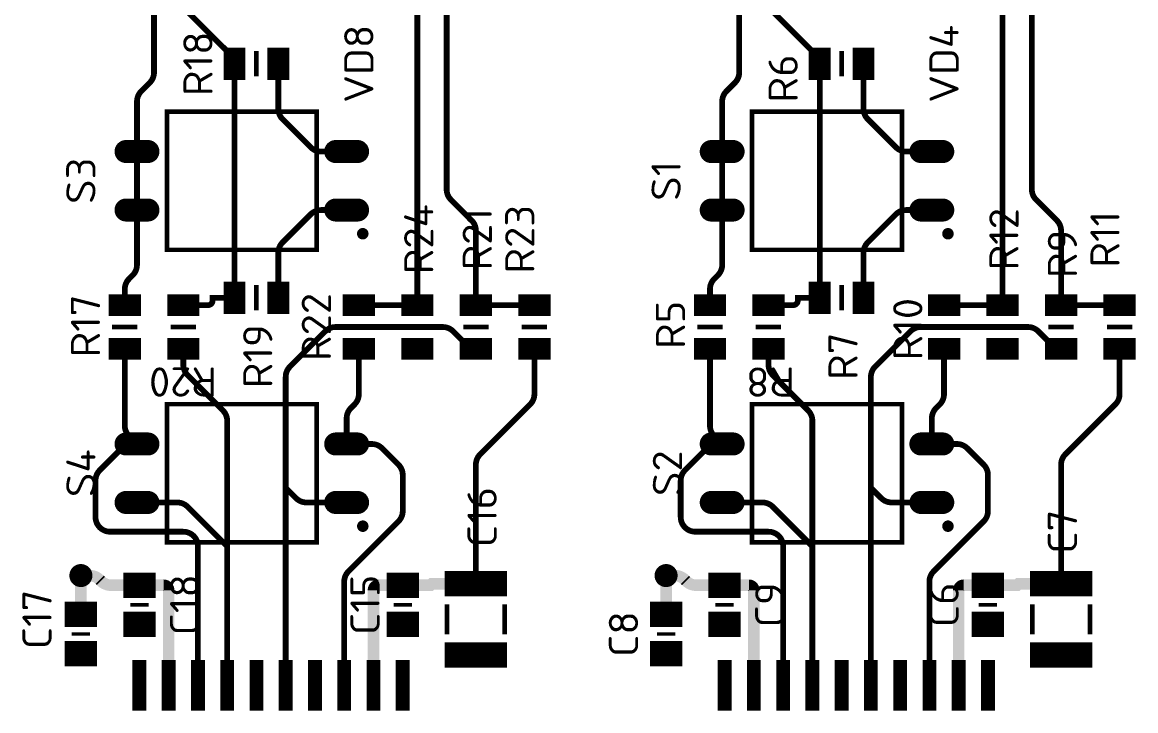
# Model space of a CAD drawing. Header units: millimetres. Extents: x 48 to 829, y 348 to 719.
# Drawn here: x 726.32 to 774.65, y 661.4 to 691.3 of the extents above; entities that cross this region are included whole.
import ezdxf
from ezdxf.enums import TextEntityAlignment as Align

# ---------------------------------------------------------------- set-up
doc = ezdxf.new("R2010")
doc.units = ezdxf.units.MM
doc.layers.add('TOP_ETCH', color=7, linetype='Continuous')
doc.styles.get("Standard").update_dxf_attribs({"font": 'txt.shx'})

msp = doc.modelspace()

# ---------------------------------------------------------------- linework, layer by layer
at = {"layer": 'TOP_ETCH', "color": 9}
for points, const_width in [([(731.301, 685.685), (731.301, 687.857, -0.198909), (731.487, 688.306), (731.855, 688.674, 0.198909), (732.041, 689.123), (732.041, 696.217, 0.198909), (731.855, 696.666), (731.347, 697.174, 0.198909), (730.898, 697.36), (729.501, 697.36)], 0.25), ([(735.536, 689.495, 0.198924), (735.377, 689.879), (733.497, 691.759, -0.198909), (733.311, 692.208), (733.311, 696.217, -0.198909), (733.497, 696.666), (734.005, 697.174, -0.198909), (734.454, 697.36), (735.851, 697.36)], 0.25), ([(743.471, 679.015), (743.471, 696.217, 0.198909), (743.285, 696.666), (742.777, 697.174, 0.198909), (742.328, 697.36), (740.931, 697.36)], 0.25), ([(746.011, 679.015), (746.011, 682.247, 0.198909), (745.825, 682.696), (744.927, 683.594, -0.198909), (744.741, 684.043), (744.741, 696.217, -0.198909), (744.927, 696.666), (745.435, 697.174, -0.198909), (745.884, 697.36), (747.281, 697.36)], 0.25), ([(756.701, 685.685), (756.701, 687.857, -0.198909), (756.887, 688.306), (757.255, 688.674, 0.198909), (757.441, 689.123), (757.441, 696.217, 0.198909), (757.255, 696.666), (756.747, 697.174, 0.198909), (756.298, 697.36), (754.901, 697.36)], 0.25), ([(760.936, 689.495, 0.198924), (760.777, 689.879), (758.897, 691.759, -0.198909), (758.711, 692.208), (758.711, 696.217, -0.198909), (758.897, 696.666), (759.405, 697.174, -0.198909), (759.854, 697.36), (761.251, 697.36)], 0.25), ([(768.871, 679.015), (768.871, 696.217, 0.198909), (768.685, 696.666), (768.177, 697.174, 0.198909), (767.728, 697.36), (766.331, 697.36)], 0.25), ([(771.411, 679.015), (771.411, 682.247, 0.198909), (771.225, 682.696), (770.327, 683.594, -0.198909), (770.141, 684.043), (770.141, 696.217, -0.198909), (770.327, 696.666), (770.835, 697.174, -0.198909), (771.284, 697.36), (772.681, 697.36)], 0.25), ([(737.436, 689.495), (737.436, 687.538, 0.198909), (737.622, 687.089), (738.84, 685.871, 0.198909), (739.289, 685.685), (740.401, 685.685)], 0.25), ([(762.836, 689.495), (762.836, 687.538, 0.198909), (763.022, 687.089), (764.24, 685.871, 0.198909), (764.689, 685.685), (765.801, 685.685)], 0.25), ([(730.771, 679.015), (730.771, 679.707, -0.198909), (730.957, 680.156), (731.115, 680.314, 0.198909), (731.301, 680.763), (731.301, 683.145)], 0.25), ([(737.436, 679.335), (737.436, 681.292, -0.198909), (737.622, 681.741), (738.84, 682.959, -0.198909), (739.289, 683.145), (740.401, 683.145)], 0.25), ([(756.171, 679.015), (756.171, 679.707, -0.198909), (756.357, 680.156), (756.515, 680.314, 0.198909), (756.701, 680.763), (756.701, 683.145)], 0.25), ([(762.836, 679.335), (762.836, 681.292, -0.198909), (763.022, 681.741), (764.24, 682.959, -0.198909), (764.689, 683.145), (765.801, 683.145)], 0.25), ([(741.101, 682.24, 1), (741.101, 681.99, 1), (741.101, 682.24)], 0.25), ([(766.501, 682.24, 1), (766.501, 681.99, 1), (766.501, 682.24)], 0.25), ([(735.536, 679.335), (734.581, 679.335), (734.581, 679.209, -0.414214), (734.387, 679.015), (733.311, 679.015)], 0.25), ([(760.936, 679.335), (759.981, 679.335), (759.981, 679.209, -0.414214), (759.787, 679.015), (758.711, 679.015)], 0.25), ([(746.011, 677.115, -0.198924), (745.627, 677.274), (745.022, 677.879, 0.198909), (744.573, 678.065), (739.924, 678.065, 0.198909), (739.475, 677.879), (737.942, 676.346, 0.198909), (737.756, 675.897), (737.756, 671.08)], 0.25), ([(771.411, 677.115, -0.198924), (771.027, 677.274), (770.422, 677.879, 0.198909), (769.973, 678.065), (765.324, 678.065, 0.198909), (764.875, 677.879), (763.342, 676.346, 0.198909), (763.156, 675.897), (763.156, 671.08)], 0.25), ([(730.771, 677.115), (730.771, 673.778, 0.198909), (730.957, 673.329), (731.301, 672.985)], 0.25), ([(733.311, 677.115), (733.311, 676.423, 0.198909), (733.497, 675.974), (735.03, 674.441, -0.198909), (735.216, 673.992), (735.216, 668.54)], 0.25), ([(740.931, 677.115), (740.931, 675.153, -0.198909), (740.745, 674.704), (740.587, 674.546, 0.198909), (740.401, 674.097), (740.401, 672.985)], 0.25), ([(746.011, 666.915), (746.011, 672.087, -0.198909), (746.197, 672.536), (748.365, 674.704, 0.198909), (748.551, 675.153), (748.551, 677.115)], 0.25), ([(756.171, 677.115), (756.171, 673.778, 0.198909), (756.357, 673.329), (756.701, 672.985)], 0.25), ([(758.711, 677.115), (758.711, 676.423, 0.198909), (758.897, 675.974), (760.43, 674.441, -0.198909), (760.616, 673.992), (760.616, 668.54)], 0.25), ([(766.331, 677.115), (766.331, 675.153, -0.198909), (766.145, 674.704), (765.987, 674.546, 0.198909), (765.801, 674.097), (765.801, 672.985)], 0.25), ([(771.411, 666.915), (771.411, 672.087, -0.198909), (771.597, 672.536), (773.765, 674.704, 0.198909), (773.951, 675.153), (773.951, 677.115)], 0.25), ([(733.946, 662.5), (733.946, 668.54, 0.414214), (733.311, 669.175), (730.136, 669.175, -0.414214), (729.501, 669.81), (729.501, 671.397, -0.198909), (729.687, 671.846), (730.64, 672.799, -0.198909), (731.089, 672.985), (731.301, 672.985)], 0.25), ([(740.296, 662.5), (740.296, 667.007, -0.198909), (740.482, 667.456), (742.65, 669.624, 0.198909), (742.836, 670.073), (742.836, 671.638, 0.198909), (742.65, 672.087), (741.938, 672.799, 0.198909), (741.489, 672.985), (740.401, 672.985)], 0.25), ([(759.346, 662.5), (759.346, 668.54, 0.414214), (758.711, 669.175), (755.536, 669.175, -0.414214), (754.901, 669.81), (754.901, 671.397, -0.198909), (755.087, 671.846), (756.04, 672.799, -0.198909), (756.489, 672.985), (756.701, 672.985)], 0.25), ([(765.696, 662.5), (765.696, 667.007, -0.198909), (765.882, 667.456), (768.05, 669.624, 0.198909), (768.236, 670.073), (768.236, 671.638, 0.198909), (768.05, 672.087), (767.338, 672.799, 0.198909), (766.889, 672.985), (765.801, 672.985)], 0.25), ([(740.401, 670.445), (738.654, 670.445, -0.198909), (738.205, 670.631), (737.756, 671.08)], 0.25), ([(765.801, 670.445), (764.054, 670.445, -0.198909), (763.605, 670.631), (763.156, 671.08)], 0.25), ([(731.301, 670.445), (733.048, 670.445, -0.198909), (733.497, 670.259), (735.216, 668.54)], 0.25), ([(756.701, 670.445), (758.448, 670.445, -0.198909), (758.897, 670.259), (760.616, 668.54)], 0.25), ([(741.101, 669.54, 1), (741.101, 669.29, 1), (741.101, 669.54)], 0.25), ([(766.501, 669.54, 1), (766.501, 669.29, 1), (766.501, 669.54)], 0.25), ([(728.866, 667.27), (729.238, 667.27, -0.198909), (729.687, 667.084), (729.735, 667.036, 0.198909), (730.184, 666.85), (731.406, 666.85)], 0.5), ([(756.806, 666.85), (755.584, 666.85, -0.198909), (755.135, 667.036), (755.087, 667.084, 0.198909), (754.638, 667.27), (754.266, 667.27)], 0.5), ([(731.406, 666.85), (732.461, 666.85, -0.414214), (732.676, 666.635), (732.676, 662.5)], 0.5), ([(741.566, 662.5), (741.566, 665.501), (741.565, 665.5), (741.565, 666.634, -0.414214), (741.781, 666.85), (742.836, 666.85)], 0.5), ([(758.076, 662.5), (758.076, 666.635, 0.414214), (757.861, 666.85), (756.806, 666.85)], 0.5), ([(768.236, 666.85), (767.181, 666.85, 0.414214), (766.966, 666.635), (766.966, 662.5)], 0.5)]:
    msp.add_lwpolyline(points, format="xyb", dxfattribs=dict(at, const_width=const_width))
at = {"layer": 'TOP_ETCH', "color": 9, "const_width": 0.2}
for points in [[(735.911, 688.895), (735.161, 688.895), (735.161, 690.095), (735.911, 690.095)], [(737.811, 688.895), (737.061, 688.895), (737.061, 690.095), (737.811, 690.095)], [(761.311, 688.895), (760.561, 688.895), (760.561, 690.095), (761.311, 690.095)], [(763.211, 688.895), (762.461, 688.895), (762.461, 690.095), (763.211, 690.095)], [(735.911, 678.735), (735.161, 678.735), (735.161, 679.935), (735.911, 679.935)], [(737.811, 678.735), (737.061, 678.735), (737.061, 679.935), (737.811, 679.935)], [(761.311, 678.735), (760.561, 678.735), (760.561, 679.935), (761.311, 679.935)], [(763.211, 678.735), (762.461, 678.735), (762.461, 679.935), (763.211, 679.935)], [(731.371, 678.64), (730.171, 678.64), (730.171, 679.39), (731.371, 679.39)], [(733.911, 678.64), (732.711, 678.64), (732.711, 679.39), (733.911, 679.39)], [(741.531, 678.64), (740.331, 678.64), (740.331, 679.39), (741.531, 679.39)], [(744.071, 678.64), (742.871, 678.64), (742.871, 679.39), (744.071, 679.39)], [(746.611, 678.64), (745.411, 678.64), (745.411, 679.39), (746.611, 679.39)], [(749.151, 678.64), (747.951, 678.64), (747.951, 679.39), (749.151, 679.39)], [(756.771, 678.64), (755.571, 678.64), (755.571, 679.39), (756.771, 679.39)], [(759.311, 678.64), (758.111, 678.64), (758.111, 679.39), (759.311, 679.39)], [(766.931, 678.64), (765.731, 678.64), (765.731, 679.39), (766.931, 679.39)], [(769.471, 678.64), (768.271, 678.64), (768.271, 679.39), (769.471, 679.39)], [(772.011, 678.64), (770.811, 678.64), (770.811, 679.39), (772.011, 679.39)], [(774.551, 678.64), (773.351, 678.64), (773.351, 679.39), (774.551, 679.39)], [(731.371, 676.74), (730.171, 676.74), (730.171, 677.49), (731.371, 677.49)], [(733.911, 676.74), (732.711, 676.74), (732.711, 677.49), (733.911, 677.49)], [(741.531, 676.74), (740.331, 676.74), (740.331, 677.49), (741.531, 677.49)], [(744.071, 676.74), (742.871, 676.74), (742.871, 677.49), (744.071, 677.49)], [(746.611, 676.74), (745.411, 676.74), (745.411, 677.49), (746.611, 677.49)], [(749.151, 676.74), (747.951, 676.74), (747.951, 677.49), (749.151, 677.49)], [(756.771, 676.74), (755.571, 676.74), (755.571, 677.49), (756.771, 677.49)], [(759.311, 676.74), (758.111, 676.74), (758.111, 677.49), (759.311, 677.49)], [(766.931, 676.74), (765.731, 676.74), (765.731, 677.49), (766.931, 677.49)], [(769.471, 676.74), (768.271, 676.74), (768.271, 677.49), (769.471, 677.49)], [(772.011, 676.74), (770.811, 676.74), (770.811, 677.49), (772.011, 677.49)], [(774.551, 676.74), (773.351, 676.74), (773.351, 677.49), (774.551, 677.49)], [(747.261, 666.465), (744.761, 666.465), (744.761, 667.365), (747.261, 667.365)], [(772.661, 666.465), (770.161, 666.465), (770.161, 667.365), (772.661, 667.365)], [(732.006, 666.4), (730.806, 666.4), (730.806, 667.3), (732.006, 667.3)], [(743.436, 666.4), (742.236, 666.4), (742.236, 667.3), (743.436, 667.3)], [(757.406, 666.4), (756.206, 666.4), (756.206, 667.3), (757.406, 667.3)], [(768.836, 666.4), (767.636, 666.4), (767.636, 667.3), (768.836, 667.3)], [(729.466, 665.13), (728.266, 665.13), (728.266, 666.03), (729.466, 666.03)], [(754.866, 665.13), (753.666, 665.13), (753.666, 666.03), (754.866, 666.03)], [(732.006, 664.7), (730.806, 664.7), (730.806, 665.6), (732.006, 665.6)], [(743.436, 664.7), (742.236, 664.7), (742.236, 665.6), (743.436, 665.6)], [(757.406, 664.7), (756.206, 664.7), (756.206, 665.6), (757.406, 665.6)], [(768.836, 664.7), (767.636, 664.7), (767.636, 665.6), (768.836, 665.6)], [(729.466, 663.43), (728.266, 663.43), (728.266, 664.33), (729.466, 664.33)], [(747.261, 663.365), (744.761, 663.365), (744.761, 664.265), (747.261, 664.265)], [(754.866, 663.43), (753.666, 663.43), (753.666, 664.33), (754.866, 664.33)], [(772.661, 663.365), (770.161, 663.365), (770.161, 664.265), (772.661, 664.265)], [(731.606, 661.5), (731.206, 661.5), (731.206, 663.5), (731.606, 663.5)], [(732.876, 661.5), (732.476, 661.5), (732.476, 663.5), (732.876, 663.5)], [(734.146, 661.5), (733.746, 661.5), (733.746, 663.5), (734.146, 663.5)], [(735.416, 661.5), (735.016, 661.5), (735.016, 663.5), (735.416, 663.5)], [(736.686, 661.5), (736.286, 661.5), (736.286, 663.5), (736.686, 663.5)], [(737.956, 661.5), (737.556, 661.5), (737.556, 663.5), (737.956, 663.5)], [(739.226, 661.5), (738.826, 661.5), (738.826, 663.5), (739.226, 663.5)], [(740.496, 661.5), (740.096, 661.5), (740.096, 663.5), (740.496, 663.5)], [(741.766, 661.5), (741.366, 661.5), (741.366, 663.5), (741.766, 663.5)], [(743.036, 661.5), (742.636, 661.5), (742.636, 663.5), (743.036, 663.5)], [(757.006, 661.5), (756.606, 661.5), (756.606, 663.5), (757.006, 663.5)], [(758.276, 661.5), (757.876, 661.5), (757.876, 663.5), (758.276, 663.5)], [(759.546, 661.5), (759.146, 661.5), (759.146, 663.5), (759.546, 663.5)], [(760.816, 661.5), (760.416, 661.5), (760.416, 663.5), (760.816, 663.5)], [(762.086, 661.5), (761.686, 661.5), (761.686, 663.5), (762.086, 663.5)], [(763.356, 661.5), (762.956, 661.5), (762.956, 663.5), (763.356, 663.5)], [(764.626, 661.5), (764.226, 661.5), (764.226, 663.5), (764.626, 663.5)], [(765.896, 661.5), (765.496, 661.5), (765.496, 663.5), (765.896, 663.5)], [(767.166, 661.5), (766.766, 661.5), (766.766, 663.5), (767.166, 663.5)], [(768.436, 661.5), (768.036, 661.5), (768.036, 663.5), (768.436, 663.5)]]:
    msp.add_lwpolyline(points, close=True, dxfattribs=at)
at = {"layer": 'TOP_ETCH', "color": 9}
for points, const_width in [([(735.25, 688.895), (735.25, 690.095)], 0.2), ([(735.45, 688.895), (735.45, 690.095)], 0.2), ([(735.65, 688.895), (735.65, 690.095)], 0.2), ([(735.85, 688.895), (735.85, 690.095)], 0.2), ([(736.486, 688.945), (736.486, 690.045)], 0.2), ([(737.25, 688.895), (737.25, 690.095)], 0.2), ([(737.45, 688.895), (737.45, 690.095)], 0.2), ([(737.65, 688.895), (737.65, 690.095)], 0.2), ([(760.65, 688.895), (760.65, 690.095)], 0.2), ([(760.85, 688.895), (760.85, 690.095)], 0.2), ([(761.05, 688.895), (761.05, 690.095)], 0.2), ([(761.25, 688.895), (761.25, 690.095)], 0.2), ([(761.886, 688.945), (761.886, 690.045)], 0.2), ([(762.65, 688.895), (762.65, 690.095)], 0.2), ([(762.85, 688.895), (762.85, 690.095)], 0.2), ([(763.05, 688.895), (763.05, 690.095)], 0.2), ([(735.536, 679.335), (735.536, 689.495)], 0.25), ([(760.936, 679.335), (760.936, 689.495)], 0.25), ([(739.101, 687.415), (739.101, 681.415), (732.601, 681.415), (732.601, 687.415), (739.101, 687.415)], 0.2), ([(764.501, 687.415), (764.501, 681.415), (758.001, 681.415), (758.001, 687.415), (764.501, 687.415)], 0.2), ([(730.45, 685.549), (730.45, 685.821)], 0.2), ([(730.65, 685.326), (730.65, 686.044)], 0.2), ([(730.85, 685.285), (730.85, 686.085)], 0.2), ([(731.05, 685.285), (731.05, 686.085)], 0.2), ([(731.25, 685.285), (731.25, 686.085)], 0.2), ([(731.301, 683.145), (731.301, 685.685)], 0.25), ([(731.45, 685.285), (731.45, 686.085)], 0.2), ([(731.65, 685.285), (731.65, 686.085)], 0.2), ([(731.85, 685.292), (731.85, 686.078)], 0.2), ([(732.05, 685.394), (732.05, 685.976)], 0.2), ([(739.65, 685.396), (739.65, 685.974)], 0.2), ([(739.85, 685.293), (739.85, 686.077)], 0.2), ([(740.05, 685.285), (740.05, 686.085)], 0.2), ([(740.25, 685.285), (740.25, 686.085)], 0.2), ([(740.45, 685.285), (740.45, 686.085)], 0.2), ([(740.65, 685.285), (740.65, 686.085)], 0.2), ([(740.85, 685.285), (740.85, 686.085)], 0.2), ([(741.05, 685.325), (741.05, 686.045)], 0.2), ([(741.25, 685.544), (741.25, 685.826)], 0.2), ([(755.85, 685.549), (755.85, 685.821)], 0.2), ([(756.05, 685.326), (756.05, 686.044)], 0.2), ([(756.25, 685.285), (756.25, 686.085)], 0.2), ([(756.45, 685.285), (756.45, 686.085)], 0.2), ([(756.65, 685.285), (756.65, 686.085)], 0.2), ([(756.701, 683.145), (756.701, 685.685)], 0.25), ([(756.85, 685.285), (756.85, 686.085)], 0.2), ([(757.05, 685.285), (757.05, 686.085)], 0.2), ([(757.25, 685.292), (757.25, 686.078)], 0.2), ([(757.45, 685.394), (757.45, 685.976)], 0.2), ([(765.05, 685.396), (765.05, 685.974)], 0.2), ([(765.25, 685.293), (765.25, 686.077)], 0.2), ([(765.45, 685.285), (765.45, 686.085)], 0.2), ([(765.65, 685.285), (765.65, 686.085)], 0.2), ([(765.85, 685.285), (765.85, 686.085)], 0.2), ([(766.05, 685.285), (766.05, 686.085)], 0.2), ([(766.25, 685.285), (766.25, 686.085)], 0.2), ([(766.45, 685.325), (766.45, 686.045)], 0.2), ([(766.65, 685.544), (766.65, 685.826)], 0.2), ([(730.45, 683.009), (730.45, 683.281)], 0.2), ([(730.65, 682.786), (730.65, 683.504)], 0.2), ([(730.85, 682.745), (730.85, 683.545)], 0.2), ([(731.05, 682.745), (731.05, 683.545)], 0.2), ([(731.25, 682.745), (731.25, 683.545)], 0.2), ([(731.45, 682.745), (731.45, 683.545)], 0.2), ([(731.65, 682.745), (731.65, 683.545)], 0.2), ([(731.85, 682.752), (731.85, 683.538)], 0.2), ([(732.05, 682.854), (732.05, 683.436)], 0.2), ([(739.65, 682.856), (739.65, 683.434)], 0.2), ([(739.85, 682.753), (739.85, 683.537)], 0.2), ([(740.05, 682.745), (740.05, 683.545)], 0.2), ([(740.25, 682.745), (740.25, 683.545)], 0.2), ([(740.45, 682.745), (740.45, 683.545)], 0.2), ([(740.65, 682.745), (740.65, 683.545)], 0.2), ([(740.85, 682.745), (740.85, 683.545)], 0.2), ([(741.05, 682.785), (741.05, 683.505)], 0.2), ([(741.25, 683.004), (741.25, 683.286)], 0.2), ([(755.85, 683.009), (755.85, 683.281)], 0.2), ([(756.05, 682.786), (756.05, 683.504)], 0.2), ([(756.25, 682.745), (756.25, 683.545)], 0.2), ([(756.45, 682.745), (756.45, 683.545)], 0.2), ([(756.65, 682.745), (756.65, 683.545)], 0.2), ([(756.85, 682.745), (756.85, 683.545)], 0.2), ([(757.05, 682.745), (757.05, 683.545)], 0.2), ([(757.25, 682.752), (757.25, 683.538)], 0.2), ([(757.45, 682.854), (757.45, 683.436)], 0.2), ([(765.05, 682.856), (765.05, 683.434)], 0.2), ([(765.25, 682.753), (765.25, 683.537)], 0.2), ([(765.45, 682.745), (765.45, 683.545)], 0.2), ([(765.65, 682.745), (765.65, 683.545)], 0.2), ([(765.85, 682.745), (765.85, 683.545)], 0.2), ([(766.05, 682.745), (766.05, 683.545)], 0.2), ([(766.25, 682.745), (766.25, 683.545)], 0.2), ([(766.45, 682.785), (766.45, 683.505)], 0.2), ([(766.65, 683.004), (766.65, 683.286)], 0.2), ([(735.25, 678.735), (735.25, 679.935)], 0.2), ([(735.45, 678.735), (735.45, 679.935)], 0.2), ([(735.65, 678.735), (735.65, 679.935)], 0.2), ([(735.85, 678.735), (735.85, 679.935)], 0.2), ([(737.25, 678.735), (737.25, 679.935)], 0.2), ([(737.45, 678.735), (737.45, 679.935)], 0.2), ([(737.65, 678.735), (737.65, 679.935)], 0.2), ([(760.65, 678.735), (760.65, 679.935)], 0.2), ([(760.85, 678.735), (760.85, 679.935)], 0.2), ([(761.05, 678.735), (761.05, 679.935)], 0.2), ([(761.25, 678.735), (761.25, 679.935)], 0.2), ([(762.65, 678.735), (762.65, 679.935)], 0.2), ([(762.85, 678.735), (762.85, 679.935)], 0.2), ([(763.05, 678.735), (763.05, 679.935)], 0.2), ([(736.486, 678.785), (736.486, 679.885)], 0.2), ([(761.886, 678.785), (761.886, 679.885)], 0.2), ([(730.25, 678.64), (730.25, 679.39)], 0.2), ([(730.45, 678.64), (730.45, 679.39)], 0.2), ([(730.65, 678.64), (730.65, 679.39)], 0.2), ([(730.85, 678.64), (730.85, 679.39)], 0.2), ([(731.05, 678.64), (731.05, 679.39)], 0.2), ([(731.25, 678.64), (731.25, 679.39)], 0.2), ([(732.85, 678.64), (732.85, 679.39)], 0.2), ([(733.05, 678.64), (733.05, 679.39)], 0.2), ([(733.25, 678.64), (733.25, 679.39)], 0.2), ([(733.45, 678.64), (733.45, 679.39)], 0.2), ([(733.65, 678.64), (733.65, 679.39)], 0.2), ([(733.85, 678.64), (733.85, 679.39)], 0.2), ([(740.45, 678.64), (740.45, 679.39)], 0.2), ([(740.65, 678.64), (740.65, 679.39)], 0.2), ([(740.85, 678.64), (740.85, 679.39)], 0.2), ([(740.931, 679.015), (743.471, 679.015)], 0.25), ([(741.05, 678.64), (741.05, 679.39)], 0.2), ([(741.25, 678.64), (741.25, 679.39)], 0.2), ([(741.45, 678.64), (741.45, 679.39)], 0.2), ([(743.05, 678.64), (743.05, 679.39)], 0.2), ([(743.25, 678.64), (743.25, 679.39)], 0.2), ([(743.45, 678.64), (743.45, 679.39)], 0.2), ([(743.65, 678.64), (743.65, 679.39)], 0.2), ([(743.85, 678.64), (743.85, 679.39)], 0.2), ([(744.05, 678.64), (744.05, 679.39)], 0.2), ([(745.45, 678.64), (745.45, 679.39)], 0.2), ([(745.65, 678.64), (745.65, 679.39)], 0.2), ([(745.85, 678.64), (745.85, 679.39)], 0.2), ([(748.551, 679.015), (746.011, 679.015)], 0.25), ([(746.05, 678.64), (746.05, 679.39)], 0.2), ([(746.25, 678.64), (746.25, 679.39)], 0.2), ([(746.45, 678.64), (746.45, 679.39)], 0.2), ([(748.05, 678.64), (748.05, 679.39)], 0.2), ([(748.25, 678.64), (748.25, 679.39)], 0.2), ([(748.45, 678.64), (748.45, 679.39)], 0.2), ([(748.65, 678.64), (748.65, 679.39)], 0.2), ([(748.85, 678.64), (748.85, 679.39)], 0.2), ([(749.05, 678.64), (749.05, 679.39)], 0.2), ([(755.65, 678.64), (755.65, 679.39)], 0.2), ([(755.85, 678.64), (755.85, 679.39)], 0.2), ([(756.05, 678.64), (756.05, 679.39)], 0.2), ([(756.25, 678.64), (756.25, 679.39)], 0.2), ([(756.45, 678.64), (756.45, 679.39)], 0.2), ([(756.65, 678.64), (756.65, 679.39)], 0.2), ([(758.25, 678.64), (758.25, 679.39)], 0.2), ([(758.45, 678.64), (758.45, 679.39)], 0.2), ([(758.65, 678.64), (758.65, 679.39)], 0.2), ([(758.85, 678.64), (758.85, 679.39)], 0.2), ([(759.05, 678.64), (759.05, 679.39)], 0.2), ([(759.25, 678.64), (759.25, 679.39)], 0.2), ([(765.85, 678.64), (765.85, 679.39)], 0.2), ([(766.05, 678.64), (766.05, 679.39)], 0.2), ([(766.25, 678.64), (766.25, 679.39)], 0.2), ([(766.331, 679.015), (768.871, 679.015)], 0.25), ([(766.45, 678.64), (766.45, 679.39)], 0.2), ([(766.65, 678.64), (766.65, 679.39)], 0.2), ([(766.85, 678.64), (766.85, 679.39)], 0.2), ([(768.45, 678.64), (768.45, 679.39)], 0.2), ([(768.65, 678.64), (768.65, 679.39)], 0.2), ([(768.85, 678.64), (768.85, 679.39)], 0.2), ([(769.05, 678.64), (769.05, 679.39)], 0.2), ([(769.25, 678.64), (769.25, 679.39)], 0.2), ([(769.45, 678.64), (769.45, 679.39)], 0.2), ([(770.85, 678.64), (770.85, 679.39)], 0.2), ([(771.05, 678.64), (771.05, 679.39)], 0.2), ([(771.25, 678.64), (771.25, 679.39)], 0.2), ([(773.951, 679.015), (771.411, 679.015)], 0.25), ([(771.45, 678.64), (771.45, 679.39)], 0.2), ([(771.65, 678.64), (771.65, 679.39)], 0.2), ([(771.85, 678.64), (771.85, 679.39)], 0.2), ([(773.45, 678.64), (773.45, 679.39)], 0.2), ([(773.65, 678.64), (773.65, 679.39)], 0.2), ([(773.85, 678.64), (773.85, 679.39)], 0.2), ([(774.05, 678.64), (774.05, 679.39)], 0.2), ([(774.25, 678.64), (774.25, 679.39)], 0.2), ([(774.45, 678.64), (774.45, 679.39)], 0.2), ([(731.321, 678.065), (730.221, 678.065)], 0.2), ([(733.861, 678.065), (732.761, 678.065)], 0.2), ([(741.481, 678.065), (740.381, 678.065)], 0.2), ([(744.021, 678.065), (742.921, 678.065)], 0.2), ([(746.561, 678.065), (745.461, 678.065)], 0.2), ([(749.101, 678.065), (748.001, 678.065)], 0.2), ([(756.721, 678.065), (755.621, 678.065)], 0.2), ([(759.261, 678.065), (758.161, 678.065)], 0.2), ([(766.881, 678.065), (765.781, 678.065)], 0.2), ([(769.421, 678.065), (768.321, 678.065)], 0.2), ([(771.961, 678.065), (770.861, 678.065)], 0.2), ([(774.501, 678.065), (773.401, 678.065)], 0.2), ([(730.25, 676.74), (730.25, 677.49)], 0.2), ([(730.45, 676.74), (730.45, 677.49)], 0.2), ([(730.65, 676.74), (730.65, 677.49)], 0.2), ([(730.85, 676.74), (730.85, 677.49)], 0.2), ([(731.05, 676.74), (731.05, 677.49)], 0.2), ([(731.25, 676.74), (731.25, 677.49)], 0.2), ([(732.85, 676.74), (732.85, 677.49)], 0.2), ([(733.05, 676.74), (733.05, 677.49)], 0.2), ([(733.25, 676.74), (733.25, 677.49)], 0.2), ([(733.45, 676.74), (733.45, 677.49)], 0.2), ([(733.65, 676.74), (733.65, 677.49)], 0.2), ([(733.85, 676.74), (733.85, 677.49)], 0.2), ([(740.45, 676.74), (740.45, 677.49)], 0.2), ([(740.65, 676.74), (740.65, 677.49)], 0.2), ([(740.85, 676.74), (740.85, 677.49)], 0.2), ([(741.05, 676.74), (741.05, 677.49)], 0.2), ([(741.25, 676.74), (741.25, 677.49)], 0.2), ([(741.45, 676.74), (741.45, 677.49)], 0.2), ([(743.05, 676.74), (743.05, 677.49)], 0.2), ([(743.25, 676.74), (743.25, 677.49)], 0.2), ([(743.45, 676.74), (743.45, 677.49)], 0.2), ([(743.65, 676.74), (743.65, 677.49)], 0.2), ([(743.85, 676.74), (743.85, 677.49)], 0.2), ([(744.05, 676.74), (744.05, 677.49)], 0.2), ([(745.45, 676.74), (745.45, 677.49)], 0.2), ([(745.65, 676.74), (745.65, 677.49)], 0.2), ([(745.85, 676.74), (745.85, 677.49)], 0.2), ([(746.05, 676.74), (746.05, 677.49)], 0.2), ([(746.25, 676.74), (746.25, 677.49)], 0.2), ([(746.45, 676.74), (746.45, 677.49)], 0.2), ([(748.05, 676.74), (748.05, 677.49)], 0.2), ([(748.25, 676.74), (748.25, 677.49)], 0.2), ([(748.45, 676.74), (748.45, 677.49)], 0.2), ([(748.65, 676.74), (748.65, 677.49)], 0.2), ([(748.85, 676.74), (748.85, 677.49)], 0.2), ([(749.05, 676.74), (749.05, 677.49)], 0.2), ([(755.65, 676.74), (755.65, 677.49)], 0.2), ([(755.85, 676.74), (755.85, 677.49)], 0.2), ([(756.05, 676.74), (756.05, 677.49)], 0.2), ([(756.25, 676.74), (756.25, 677.49)], 0.2), ([(756.45, 676.74), (756.45, 677.49)], 0.2), ([(756.65, 676.74), (756.65, 677.49)], 0.2), ([(758.25, 676.74), (758.25, 677.49)], 0.2), ([(758.45, 676.74), (758.45, 677.49)], 0.2), ([(758.65, 676.74), (758.65, 677.49)], 0.2), ([(758.85, 676.74), (758.85, 677.49)], 0.2), ([(759.05, 676.74), (759.05, 677.49)], 0.2), ([(759.25, 676.74), (759.25, 677.49)], 0.2), ([(765.85, 676.74), (765.85, 677.49)], 0.2), ([(766.05, 676.74), (766.05, 677.49)], 0.2), ([(766.25, 676.74), (766.25, 677.49)], 0.2), ([(766.45, 676.74), (766.45, 677.49)], 0.2), ([(766.65, 676.74), (766.65, 677.49)], 0.2), ([(766.85, 676.74), (766.85, 677.49)], 0.2), ([(768.45, 676.74), (768.45, 677.49)], 0.2), ([(768.65, 676.74), (768.65, 677.49)], 0.2), ([(768.85, 676.74), (768.85, 677.49)], 0.2), ([(769.05, 676.74), (769.05, 677.49)], 0.2), ([(769.25, 676.74), (769.25, 677.49)], 0.2), ([(769.45, 676.74), (769.45, 677.49)], 0.2), ([(770.85, 676.74), (770.85, 677.49)], 0.2), ([(771.05, 676.74), (771.05, 677.49)], 0.2), ([(771.25, 676.74), (771.25, 677.49)], 0.2), ([(771.45, 676.74), (771.45, 677.49)], 0.2), ([(771.65, 676.74), (771.65, 677.49)], 0.2), ([(771.85, 676.74), (771.85, 677.49)], 0.2), ([(773.45, 676.74), (773.45, 677.49)], 0.2), ([(773.65, 676.74), (773.65, 677.49)], 0.2), ([(773.85, 676.74), (773.85, 677.49)], 0.2), ([(774.05, 676.74), (774.05, 677.49)], 0.2), ([(774.25, 676.74), (774.25, 677.49)], 0.2), ([(774.45, 676.74), (774.45, 677.49)], 0.2), ([(739.101, 674.715), (739.101, 668.715), (732.601, 668.715), (732.601, 674.715), (739.101, 674.715)], 0.2), ([(764.501, 674.715), (764.501, 668.715), (758.001, 668.715), (758.001, 674.715), (764.501, 674.715)], 0.2), ([(730.65, 672.626), (730.65, 673.344)], 0.2), ([(730.85, 672.585), (730.85, 673.385)], 0.2), ([(731.05, 672.585), (731.05, 673.385)], 0.2), ([(731.25, 672.585), (731.25, 673.385)], 0.2), ([(731.45, 672.585), (731.45, 673.385)], 0.2), ([(731.65, 672.585), (731.65, 673.385)], 0.2), ([(731.85, 672.592), (731.85, 673.378)], 0.2), ([(732.05, 672.694), (732.05, 673.276)], 0.2), ([(739.65, 672.696), (739.65, 673.274)], 0.2), ([(739.85, 672.593), (739.85, 673.377)], 0.2), ([(740.05, 672.585), (740.05, 673.385)], 0.2), ([(740.25, 672.585), (740.25, 673.385)], 0.2), ([(740.45, 672.585), (740.45, 673.385)], 0.2), ([(740.65, 672.585), (740.65, 673.385)], 0.2), ([(740.85, 672.585), (740.85, 673.385)], 0.2), ([(741.05, 672.625), (741.05, 673.345)], 0.2), ([(741.25, 672.844), (741.25, 673.126)], 0.2), ([(756.05, 672.626), (756.05, 673.344)], 0.2), ([(756.25, 672.585), (756.25, 673.385)], 0.2), ([(756.45, 672.585), (756.45, 673.385)], 0.2), ([(756.65, 672.585), (756.65, 673.385)], 0.2), ([(756.85, 672.585), (756.85, 673.385)], 0.2), ([(757.05, 672.585), (757.05, 673.385)], 0.2), ([(757.25, 672.592), (757.25, 673.378)], 0.2), ([(757.45, 672.694), (757.45, 673.276)], 0.2), ([(765.05, 672.696), (765.05, 673.274)], 0.2), ([(765.25, 672.593), (765.25, 673.377)], 0.2), ([(765.45, 672.585), (765.45, 673.385)], 0.2), ([(765.65, 672.585), (765.65, 673.385)], 0.2), ([(765.85, 672.585), (765.85, 673.385)], 0.2), ([(766.05, 672.585), (766.05, 673.385)], 0.2), ([(766.25, 672.585), (766.25, 673.385)], 0.2), ([(766.45, 672.625), (766.45, 673.345)], 0.2), ([(766.65, 672.844), (766.65, 673.126)], 0.2), ([(730.45, 672.849), (730.45, 673.121)], 0.2), ([(755.85, 672.849), (755.85, 673.121)], 0.2), ([(730.65, 670.086), (730.65, 670.804)], 0.2), ([(730.85, 670.045), (730.85, 670.845)], 0.2), ([(731.05, 670.045), (731.05, 670.845)], 0.2), ([(731.25, 670.045), (731.25, 670.845)], 0.2), ([(731.45, 670.045), (731.45, 670.845)], 0.2), ([(731.65, 670.045), (731.65, 670.845)], 0.2), ([(731.85, 670.052), (731.85, 670.838)], 0.2), ([(732.05, 670.154), (732.05, 670.736)], 0.2), ([(737.756, 662.5), (737.756, 671.08)], 0.25), ([(739.65, 670.156), (739.65, 670.734)], 0.2), ([(739.85, 670.053), (739.85, 670.837)], 0.2), ([(740.05, 670.045), (740.05, 670.845)], 0.2), ([(740.25, 670.045), (740.25, 670.845)], 0.2), ([(740.45, 670.045), (740.45, 670.845)], 0.2), ([(740.65, 670.045), (740.65, 670.845)], 0.2), ([(740.85, 670.045), (740.85, 670.845)], 0.2), ([(741.05, 670.085), (741.05, 670.805)], 0.2), ([(756.05, 670.086), (756.05, 670.804)], 0.2), ([(756.25, 670.045), (756.25, 670.845)], 0.2), ([(756.45, 670.045), (756.45, 670.845)], 0.2), ([(756.65, 670.045), (756.65, 670.845)], 0.2), ([(756.85, 670.045), (756.85, 670.845)], 0.2), ([(757.05, 670.045), (757.05, 670.845)], 0.2), ([(757.25, 670.052), (757.25, 670.838)], 0.2), ([(757.45, 670.154), (757.45, 670.736)], 0.2), ([(763.156, 662.5), (763.156, 671.08)], 0.25), ([(765.05, 670.156), (765.05, 670.734)], 0.2), ([(765.25, 670.053), (765.25, 670.837)], 0.2), ([(765.45, 670.045), (765.45, 670.845)], 0.2), ([(765.65, 670.045), (765.65, 670.845)], 0.2), ([(765.85, 670.045), (765.85, 670.845)], 0.2), ([(766.05, 670.045), (766.05, 670.845)], 0.2), ([(766.25, 670.045), (766.25, 670.845)], 0.2), ([(766.45, 670.085), (766.45, 670.805)], 0.2), ([(730.45, 670.309), (730.45, 670.581)], 0.2), ([(741.25, 670.304), (741.25, 670.586)], 0.2), ([(755.85, 670.309), (755.85, 670.581)], 0.2), ([(766.65, 670.304), (766.65, 670.586)], 0.2), ([(735.216, 668.54), (735.216, 662.5)], 0.25), ([(760.616, 662.5), (760.616, 668.54)], 0.25), ([(728.65, 666.934), (728.65, 667.606)], 0.2), ([(728.866, 665.58), (728.866, 667.27)], 0.5), ([(728.85, 666.871), (728.85, 667.669)], 0.2), ([(729.05, 666.915), (729.05, 667.625)], 0.2), ([(729.25, 667.158), (729.25, 667.382)], 0.2), ([(744.85, 666.465), (744.85, 667.365)], 0.2), ([(745.05, 666.465), (745.05, 667.365)], 0.2), ([(745.25, 666.465), (745.25, 667.365)], 0.2), ([(745.45, 666.465), (745.45, 667.365)], 0.2), ([(745.65, 666.465), (745.65, 667.365)], 0.2), ([(745.85, 666.465), (745.85, 667.365)], 0.2), ([(746.05, 666.465), (746.05, 667.365)], 0.2), ([(746.25, 666.465), (746.25, 667.365)], 0.2), ([(746.45, 666.465), (746.45, 667.365)], 0.2), ([(746.65, 666.465), (746.65, 667.365)], 0.2), ([(746.85, 666.465), (746.85, 667.365)], 0.2), ([(747.05, 666.465), (747.05, 667.365)], 0.2), ([(747.25, 666.465), (747.25, 667.365)], 0.2), ([(754.05, 666.934), (754.05, 667.606)], 0.2), ([(754.266, 665.58), (754.266, 667.27)], 0.5), ([(754.25, 666.871), (754.25, 667.669)], 0.2), ([(754.45, 666.915), (754.45, 667.625)], 0.2), ([(754.65, 667.158), (754.65, 667.382)], 0.2), ([(770.25, 666.465), (770.25, 667.365)], 0.2), ([(770.45, 666.465), (770.45, 667.365)], 0.2), ([(770.65, 666.465), (770.65, 667.365)], 0.2), ([(770.85, 666.465), (770.85, 667.365)], 0.2), ([(771.05, 666.465), (771.05, 667.365)], 0.2), ([(771.25, 666.465), (771.25, 667.365)], 0.2), ([(771.45, 666.465), (771.45, 667.365)], 0.2), ([(771.65, 666.465), (771.65, 667.365)], 0.2), ([(771.85, 666.465), (771.85, 667.365)], 0.2), ([(772.05, 666.465), (772.05, 667.365)], 0.2), ([(772.25, 666.465), (772.25, 667.365)], 0.2), ([(772.45, 666.465), (772.45, 667.365)], 0.2), ([(772.65, 666.465), (772.65, 667.365)], 0.2), ([(730.85, 666.4), (730.85, 667.3)], 0.2), ([(731.05, 666.4), (731.05, 667.3)], 0.2), ([(731.25, 666.4), (731.25, 667.3)], 0.2), ([(731.45, 666.4), (731.45, 667.3)], 0.2), ([(731.65, 666.4), (731.65, 667.3)], 0.2), ([(731.85, 666.4), (731.85, 667.3)], 0.2), ([(742.25, 666.4), (742.25, 667.3)], 0.2), ([(742.45, 666.4), (742.45, 667.3)], 0.2), ([(742.65, 666.4), (742.65, 667.3)], 0.2), ([(746.011, 666.915), (744.101, 666.915), (744.036, 666.85), (742.836, 666.85)], 0.5), ([(742.85, 666.4), (742.85, 667.3)], 0.2), ([(743.05, 666.4), (743.05, 667.3)], 0.2), ([(743.25, 666.4), (743.25, 667.3)], 0.2), ([(756.25, 666.4), (756.25, 667.3)], 0.2), ([(756.45, 666.4), (756.45, 667.3)], 0.2), ([(756.65, 666.4), (756.65, 667.3)], 0.2), ([(756.85, 666.4), (756.85, 667.3)], 0.2), ([(757.05, 666.4), (757.05, 667.3)], 0.2), ([(757.25, 666.4), (757.25, 667.3)], 0.2), ([(767.65, 666.4), (767.65, 667.3)], 0.2), ([(767.85, 666.4), (767.85, 667.3)], 0.2), ([(768.05, 666.4), (768.05, 667.3)], 0.2), ([(771.411, 666.915), (769.561, 666.915), (769.496, 666.85), (768.236, 666.85)], 0.5), ([(768.25, 666.4), (768.25, 667.3)], 0.2), ([(768.45, 666.4), (768.45, 667.3)], 0.2), ([(768.65, 666.4), (768.65, 667.3)], 0.2), ([(728.45, 665.13), (728.45, 666.03)], 0.2), ([(728.65, 665.13), (728.65, 666.03)], 0.2), ([(728.85, 665.13), (728.85, 666.03)], 0.2), ([(729.05, 665.13), (729.05, 666.03)], 0.2), ([(729.25, 665.13), (729.25, 666.03)], 0.2), ([(729.45, 665.13), (729.45, 666.03)], 0.2), ([(731.006, 666), (731.806, 666)], 0.15), ([(742.436, 666), (743.236, 666)], 0.15), ([(744.761, 666.015), (744.761, 664.715)], 0.2), ([(747.261, 666.015), (747.261, 664.715)], 0.2), ([(753.85, 665.13), (753.85, 666.03)], 0.2), ([(754.05, 665.13), (754.05, 666.03)], 0.2), ([(754.25, 665.13), (754.25, 666.03)], 0.2), ([(754.45, 665.13), (754.45, 666.03)], 0.2), ([(754.65, 665.13), (754.65, 666.03)], 0.2), ([(754.85, 665.13), (754.85, 666.03)], 0.2), ([(756.406, 666), (757.206, 666)], 0.15), ([(767.836, 666), (768.636, 666)], 0.15), ([(770.161, 666.015), (770.161, 664.715)], 0.2), ([(772.661, 666.015), (772.661, 664.715)], 0.2), ([(730.85, 664.7), (730.85, 665.6)], 0.2), ([(731.05, 664.7), (731.05, 665.6)], 0.2), ([(731.25, 664.7), (731.25, 665.6)], 0.2), ([(731.45, 664.7), (731.45, 665.6)], 0.2), ([(731.65, 664.7), (731.65, 665.6)], 0.2), ([(731.85, 664.7), (731.85, 665.6)], 0.2), ([(742.25, 664.7), (742.25, 665.6)], 0.2), ([(742.45, 664.7), (742.45, 665.6)], 0.2), ([(742.65, 664.7), (742.65, 665.6)], 0.2), ([(742.85, 664.7), (742.85, 665.6)], 0.2), ([(743.05, 664.7), (743.05, 665.6)], 0.2), ([(743.25, 664.7), (743.25, 665.6)], 0.2), ([(756.25, 664.7), (756.25, 665.6)], 0.2), ([(756.45, 664.7), (756.45, 665.6)], 0.2), ([(756.65, 664.7), (756.65, 665.6)], 0.2), ([(756.85, 664.7), (756.85, 665.6)], 0.2), ([(757.05, 664.7), (757.05, 665.6)], 0.2), ([(757.25, 664.7), (757.25, 665.6)], 0.2), ([(767.65, 664.7), (767.65, 665.6)], 0.2), ([(767.85, 664.7), (767.85, 665.6)], 0.2), ([(768.05, 664.7), (768.05, 665.6)], 0.2), ([(768.25, 664.7), (768.25, 665.6)], 0.2), ([(768.45, 664.7), (768.45, 665.6)], 0.2), ([(768.65, 664.7), (768.65, 665.6)], 0.2), ([(728.466, 664.73), (729.266, 664.73)], 0.15), ([(753.866, 664.73), (754.666, 664.73)], 0.15), ([(728.45, 663.43), (728.45, 664.33)], 0.2), ([(728.65, 663.43), (728.65, 664.33)], 0.2), ([(728.85, 663.43), (728.85, 664.33)], 0.2), ([(729.05, 663.43), (729.05, 664.33)], 0.2), ([(729.25, 663.43), (729.25, 664.33)], 0.2), ([(729.45, 663.43), (729.45, 664.33)], 0.2), ([(744.85, 663.365), (744.85, 664.265)], 0.2), ([(745.05, 663.365), (745.05, 664.265)], 0.2), ([(745.25, 663.365), (745.25, 664.265)], 0.2), ([(745.45, 663.365), (745.45, 664.265)], 0.2), ([(745.65, 663.365), (745.65, 664.265)], 0.2), ([(745.85, 663.365), (745.85, 664.265)], 0.2), ([(746.05, 663.365), (746.05, 664.265)], 0.2), ([(746.25, 663.365), (746.25, 664.265)], 0.2), ([(746.45, 663.365), (746.45, 664.265)], 0.2), ([(746.65, 663.365), (746.65, 664.265)], 0.2), ([(746.85, 663.365), (746.85, 664.265)], 0.2), ([(747.05, 663.365), (747.05, 664.265)], 0.2), ([(747.25, 663.365), (747.25, 664.265)], 0.2), ([(753.85, 663.43), (753.85, 664.33)], 0.2), ([(754.05, 663.43), (754.05, 664.33)], 0.2), ([(754.25, 663.43), (754.25, 664.33)], 0.2), ([(754.45, 663.43), (754.45, 664.33)], 0.2), ([(754.65, 663.43), (754.65, 664.33)], 0.2), ([(754.85, 663.43), (754.85, 664.33)], 0.2), ([(770.25, 663.365), (770.25, 664.265)], 0.2), ([(770.45, 663.365), (770.45, 664.265)], 0.2), ([(770.65, 663.365), (770.65, 664.265)], 0.2), ([(770.85, 663.365), (770.85, 664.265)], 0.2), ([(771.05, 663.365), (771.05, 664.265)], 0.2), ([(771.25, 663.365), (771.25, 664.265)], 0.2), ([(771.45, 663.365), (771.45, 664.265)], 0.2), ([(771.65, 663.365), (771.65, 664.265)], 0.2), ([(771.85, 663.365), (771.85, 664.265)], 0.2), ([(772.05, 663.365), (772.05, 664.265)], 0.2), ([(772.25, 663.365), (772.25, 664.265)], 0.2), ([(772.45, 663.365), (772.45, 664.265)], 0.2), ([(772.65, 663.365), (772.65, 664.265)], 0.2), ([(731.25, 661.5), (731.25, 663.5)], 0.2), ([(731.45, 661.5), (731.45, 663.5)], 0.2), ([(732.65, 661.5), (732.65, 663.5)], 0.2), ([(732.85, 661.5), (732.85, 663.5)], 0.2), ([(733.85, 661.5), (733.85, 663.5)], 0.2), ([(734.05, 661.5), (734.05, 663.5)], 0.2), ([(735.05, 661.5), (735.05, 663.5)], 0.2), ([(735.25, 661.5), (735.25, 663.5)], 0.2), ([(736.45, 661.5), (736.45, 663.5)], 0.2), ([(736.65, 661.5), (736.65, 663.5)], 0.2), ([(737.65, 661.5), (737.65, 663.5)], 0.2), ([(737.85, 661.5), (737.85, 663.5)], 0.2), ([(738.85, 661.5), (738.85, 663.5)], 0.2), ([(739.05, 661.5), (739.05, 663.5)], 0.2), ([(740.25, 661.5), (740.25, 663.5)], 0.2), ([(740.45, 661.5), (740.45, 663.5)], 0.2), ([(741.45, 661.5), (741.45, 663.5)], 0.2), ([(741.65, 661.5), (741.65, 663.5)], 0.2), ([(742.65, 661.5), (742.65, 663.5)], 0.2), ([(742.85, 661.5), (742.85, 663.5)], 0.2), ([(756.65, 661.5), (756.65, 663.5)], 0.2), ([(756.85, 661.5), (756.85, 663.5)], 0.2), ([(758.05, 661.5), (758.05, 663.5)], 0.2), ([(758.25, 661.5), (758.25, 663.5)], 0.2), ([(759.25, 661.5), (759.25, 663.5)], 0.2), ([(759.45, 661.5), (759.45, 663.5)], 0.2), ([(760.45, 661.5), (760.45, 663.5)], 0.2), ([(760.65, 661.5), (760.65, 663.5)], 0.2), ([(761.85, 661.5), (761.85, 663.5)], 0.2), ([(762.05, 661.5), (762.05, 663.5)], 0.2), ([(763.05, 661.5), (763.05, 663.5)], 0.2), ([(763.25, 661.5), (763.25, 663.5)], 0.2), ([(764.25, 661.5), (764.25, 663.5)], 0.2), ([(764.45, 661.5), (764.45, 663.5)], 0.2), ([(765.65, 661.5), (765.65, 663.5)], 0.2), ([(765.85, 661.5), (765.85, 663.5)], 0.2), ([(766.85, 661.5), (766.85, 663.5)], 0.2), ([(767.05, 661.5), (767.05, 663.5)], 0.2), ([(768.05, 661.5), (768.05, 663.5)], 0.2), ([(768.25, 661.5), (768.25, 663.5)], 0.2)]:
    msp.add_lwpolyline(points, dxfattribs=dict(at, const_width=const_width))
at = {"layer": 'TOP_ETCH', "color": 9, "const_width": 0.2}
for points in [[(731.776, 686.085, -1), (731.776, 685.285), (730.826, 685.285, -1), (730.826, 686.085)], [(740.876, 686.085, -1), (740.876, 685.285), (739.926, 685.285, -1), (739.926, 686.085)], [(757.176, 686.085, -1), (757.176, 685.285), (756.226, 685.285, -1), (756.226, 686.085)], [(766.276, 686.085, -1), (766.276, 685.285), (765.326, 685.285, -1), (765.326, 686.085)], [(731.776, 683.545, -1), (731.776, 682.745), (730.826, 682.745, -1), (730.826, 683.545)], [(740.876, 683.545, -1), (740.876, 682.745), (739.926, 682.745, -1), (739.926, 683.545)], [(757.176, 683.545, -1), (757.176, 682.745), (756.226, 682.745, -1), (756.226, 683.545)], [(766.276, 683.545, -1), (766.276, 682.745), (765.326, 682.745, -1), (765.326, 683.545)], [(731.776, 673.385, -1), (731.776, 672.585), (730.826, 672.585, -1), (730.826, 673.385)], [(740.876, 673.385, -1), (740.876, 672.585), (739.926, 672.585, -1), (739.926, 673.385)], [(757.176, 673.385, -1), (757.176, 672.585), (756.226, 672.585, -1), (756.226, 673.385)], [(766.276, 673.385, -1), (766.276, 672.585), (765.326, 672.585, -1), (765.326, 673.385)], [(731.776, 670.845, -1), (731.776, 670.045), (730.826, 670.045, -1), (730.826, 670.845)], [(740.876, 670.845, -1), (740.876, 670.045), (739.926, 670.045, -1), (739.926, 670.845)], [(757.176, 670.845, -1), (757.176, 670.045), (756.226, 670.045, -1), (756.226, 670.845)], [(766.276, 670.845, -1), (766.276, 670.045), (765.326, 670.045, -1), (765.326, 670.845)], [(729.266, 667.27, 1), (728.466, 667.27, 1)], [(754.666, 667.27, 1), (753.866, 667.27, 1)]]:
    msp.add_lwpolyline(points, format="xyb", close=True, dxfattribs=at)

# ---------------------------------------------------------------- texts
at = {"layer": 'TOP_ETCH', "color": 7, "width": 1.019685}
for s, rotation, p in [('VD4', 90, (766.966, 689.495)), ('R18', 90, (734.581, 689.495)), ('VD8', 90, (741.566, 689.495)), ('R6', 90, (759.981, 688.86)), ('S3', 90, (729.501, 684.415)), ('S1', 90, (754.901, 684.415)), ('R24', 90, (744.164, 681.876)), ('R21', 90, (746.704, 681.876)), ('R23', 90, (748.551, 681.875)), ('R12', 90, (769.564, 681.876)), ('R11', 90, (773.951, 681.875)), ('R9', 90, (772.104, 681.24)), ('R17', 90, (729.7, 678.11)), ('R22', 90, (739.719, 678.066)), ('R5', 90, (755.094, 678.158)), ('R10', 90, (765.3922, 677.9706)), ('R19', 90, (737.178, 676.796)), ('R7', 90, (762.579, 676.795)), ('R20', 180, (733.3, 676.31)), ('R8', 180, (758.8, 676.31)), ('S4', 90, (729.501, 671.715)), ('S2', 90, (754.959, 671.715)), ('C16', 90, (746.915, 669.81)), ('C7', 90, (772.104, 669.175)), ('C18', 90, (734.004, 666.001)), ('C15', 90, (741.835, 666)), ('C17', 90, (727.596, 665.365)), ('C9', 90, (759.404, 666)), ('C6', 90, (766.966, 666)), ('C8', 90, (753.053, 664.73))]:
    msp.add_text(s, height=1.27, rotation=rotation, dxfattribs=at).set_placement(p, align=Align.CENTER)

doc.saveas('drawing.dxf')
